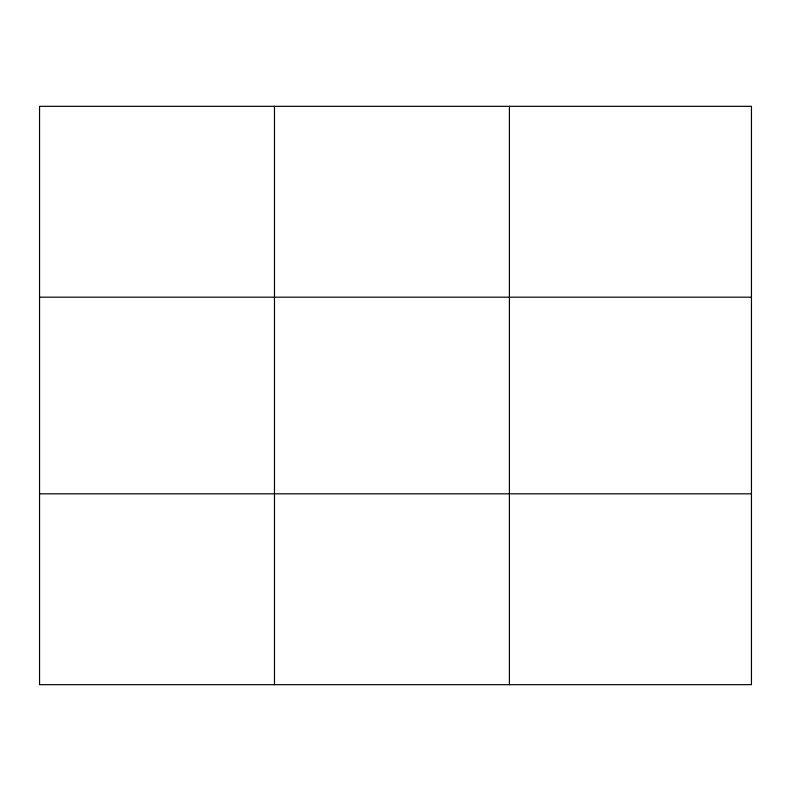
<?xml version="1.0" encoding="UTF-8"?>
<svg xmlns="http://www.w3.org/2000/svg" width="791" height="791" viewBox="0 0 791 791"><rect width="100%" height="100%" fill="white"/><g stroke="black" fill="none" stroke-linecap="round" stroke-linejoin="round"><path stroke-width="1.19" d="M274.477 106.33L274.477 684.67M509.404 106.33L509.404 684.67M39.55 297.179L751.45 297.179M39.55 493.821L751.45 493.821M751.45 657.41L751.45 684.67L39.55 684.67L39.55 106.33L751.45 106.33L751.45 657.41"/></g></svg>
